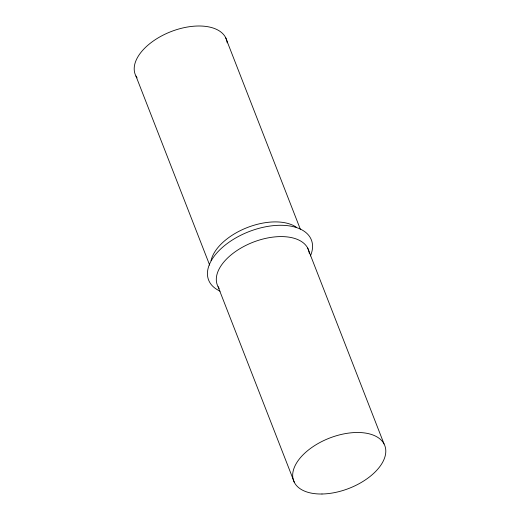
<?xml version="1.0" encoding="UTF-8"?>
<svg xmlns="http://www.w3.org/2000/svg" width="520" height="520" viewBox="0 0 520 520"><rect width="100%" height="100%" fill="white"/><g stroke="black" fill="none" stroke-linecap="round" stroke-linejoin="round"><path stroke-width="0.78" d="M220.097 291.174L218.712 290.472A55.159 30.446 -21.3 0 1 250.036 231.218A55.159 30.446 -21.3 0 1 310.427 255.951M225.569 37.46L300.476 229.58M307.678 248.06L384.059 443.963M135.941 76.037L209.671 265.135M218.049 286.637L294.431 482.541M211.029 260.663A48.854 26.962 -21.3 0 1 247.462 227.487A48.854 26.962 -21.3 0 1 296.621 227.428M137.072 77.857A48.854 26.962 -21.3 0 1 171.08 31.584A48.854 26.962 -21.3 0 1 227.214 42.868M219.18 288.457A48.854 26.962 -21.3 0 1 253.188 242.177A48.854 26.962 -21.3 0 1 309.322 253.461M321.984 494A48.854 26.962 -21.3 0 0 385.32 447.252A48.854 26.962 -21.3 0 0 310.421 448.494A48.854 26.962 -21.3 0 0 321.984 494"/></g></svg>
